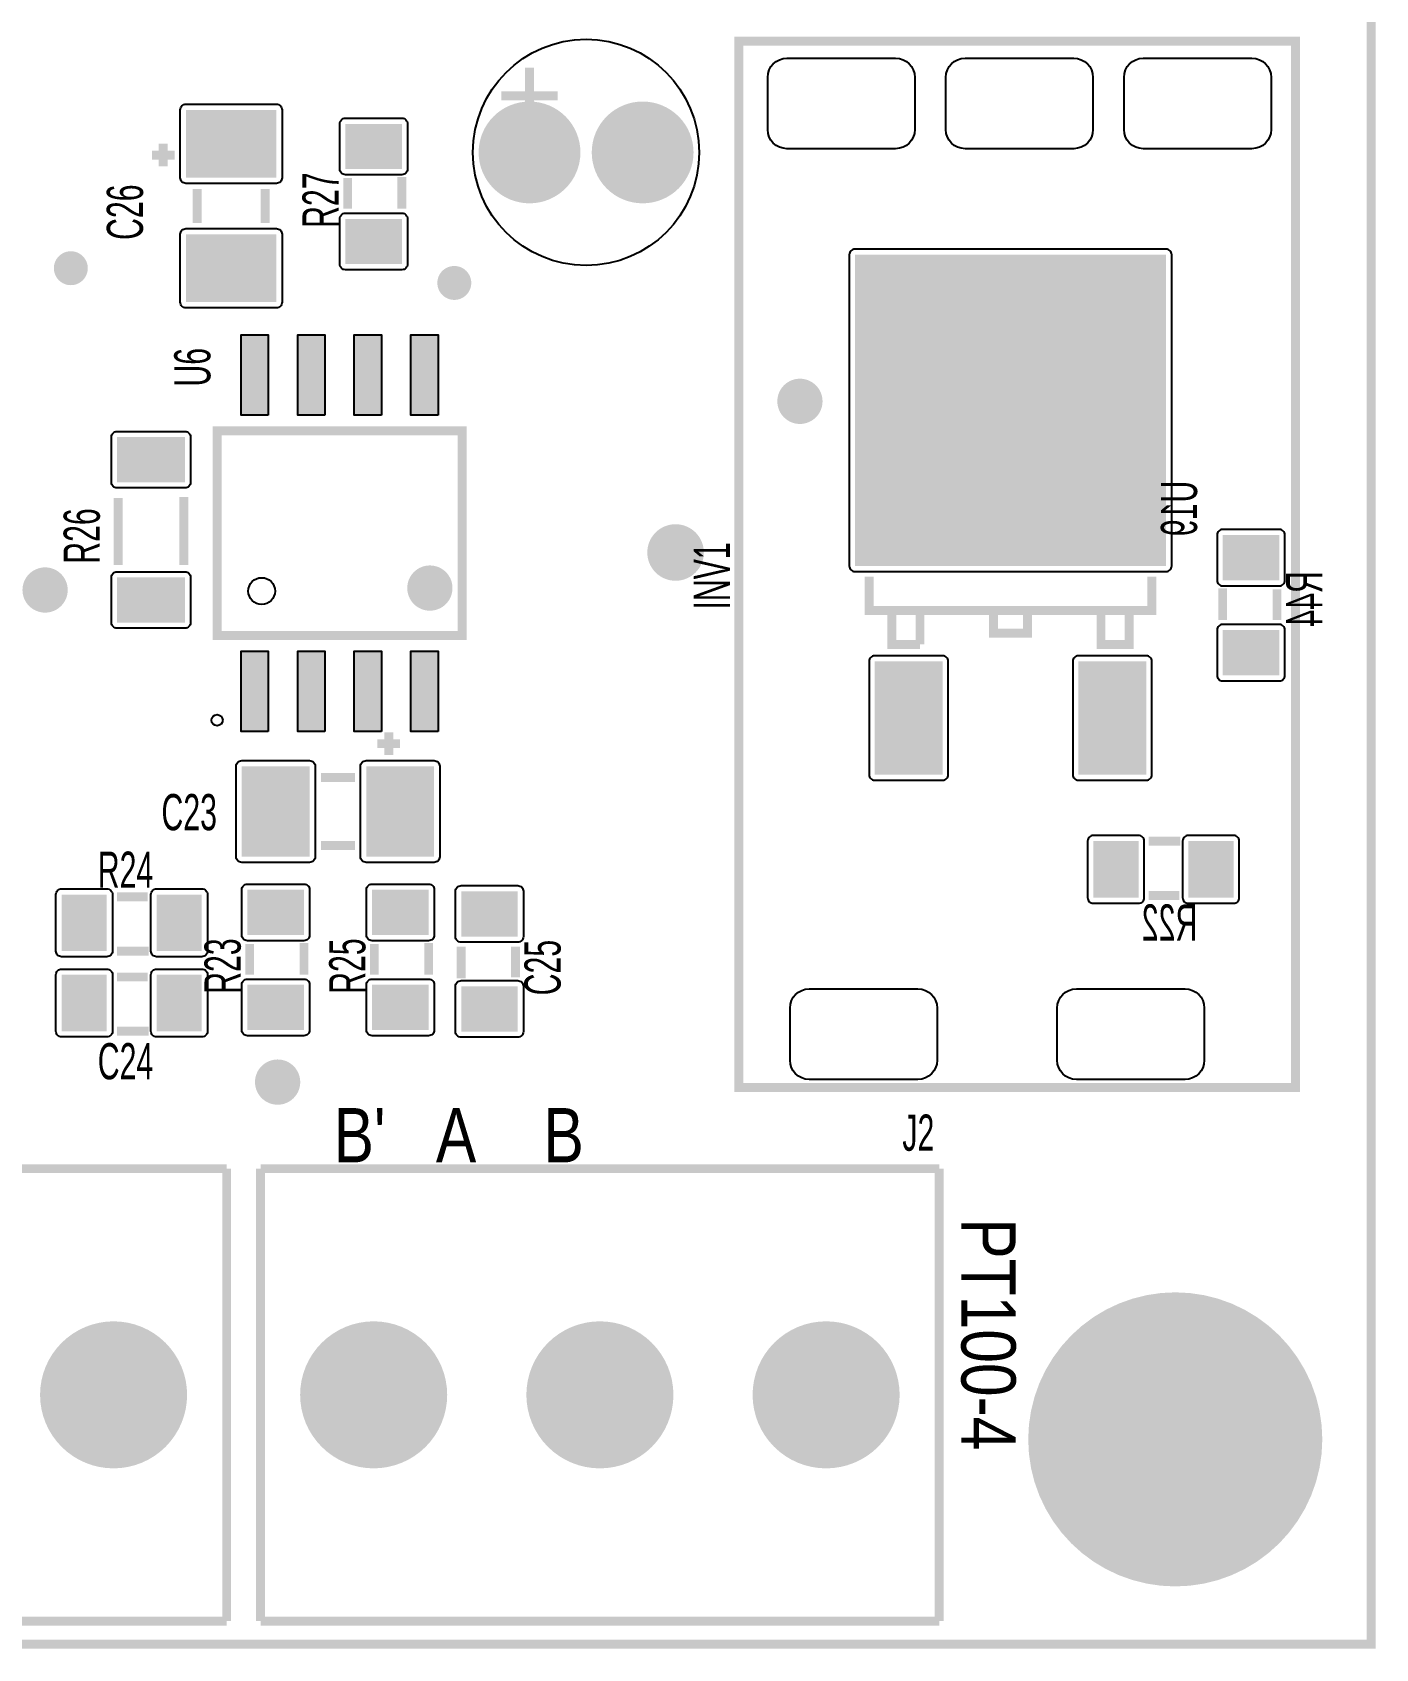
# Model space of a CAD drawing. Header units: inches. Extents: x -3.33 to 3.32, y -1.57 to 1.57.
# Drawn here: x 2.133 to 3.32, y -1.569 to -0.14 of the extents above; entities that cross this region are included whole.
import ezdxf

# ---------------------------------------------------------------- set-up
doc = ezdxf.new("R2010")
doc.units = ezdxf.units.IN
doc.layers.get('0').update_dxf_attribs({"linetype": 'CONTINUOUS'})

# ---------------------------------------------------------------- blocks, each defined once
blk = doc.blocks.new('RPAD')
blk.add_trace([(-0.5, -0.5), (-0.5, 0.5), (0.5, -0.5), (0.5, 0.5)])
blk = doc.blocks.new('EPAD')
at = {"const_width": 0.5}
blk.add_lwpolyline([(-0.25, 0, 1), (0.25, 0, 1)], format="xyb", close=True, dxfattribs=at)

msp = doc.modelspace()

# ---------------------------------------------------------------- linework, layer by layer
at = {"const_width": 0.007874}
for points in [[(-3.329429, -1.564587), (3.31624, -1.564587), (3.31624, 1.549587), (-3.329429, 1.549587), (-3.329429, -1.564587)], [(-3.329429, -1.564587), (3.31624, -1.564587), (3.31624, 1.549587), (-3.329429, 1.549587), (-3.329429, -1.564587)], [(-3.329429, -1.564587), (3.31624, -1.564587), (3.31624, 1.549587), (-3.329429, 1.549587), (-3.329429, -1.564587)], [(2.757185, -1.072461), (3.249311, -1.072461), (3.249311, -0.147264), (2.757185, -0.147264), (2.757185, -1.072461)], [(2.757185, -1.072461), (3.249311, -1.072461), (3.249311, -0.147264), (2.757185, -0.147264), (2.757185, -1.072461)], [(2.757185, -1.072461), (3.249311, -1.072461), (3.249311, -0.147264), (2.757185, -0.147264), (2.757185, -1.072461)], [(2.572146, -0.170689), (2.572146, -0.220689)], [(2.572146, -0.170689), (2.572146, -0.220689)], [(2.572146, -0.170689), (2.572146, -0.220689)], [(2.547146, -0.195689), (2.597146, -0.195689)], [(2.547146, -0.195689), (2.597146, -0.195689)], [(2.547146, -0.195689), (2.597146, -0.195689)], [(2.248366, -0.258051), (2.248366, -0.238051)], [(2.248366, -0.258051), (2.248366, -0.238051)], [(2.248366, -0.258051), (2.248366, -0.238051)], [(2.238366, -0.248051), (2.258366, -0.248051)], [(2.238366, -0.248051), (2.258366, -0.248051)], [(2.238366, -0.248051), (2.258366, -0.248051)], [(2.41135, -0.295429), (2.41135, -0.268429)], [(2.41135, -0.295429), (2.41135, -0.268429)], [(2.41135, -0.295429), (2.41135, -0.268429)], [(2.45935, -0.295429), (2.45935, -0.267429)], [(2.45935, -0.295429), (2.45935, -0.267429)], [(2.45935, -0.295429), (2.45935, -0.267429)], [(2.278366, -0.308051), (2.278366, -0.278051)], [(2.278366, -0.308051), (2.278366, -0.278051)], [(2.278366, -0.308051), (2.278366, -0.278051)], [(2.338366, -0.308051), (2.338366, -0.278051)], [(2.338366, -0.308051), (2.338366, -0.278051)], [(2.338366, -0.308051), (2.338366, -0.278051)], [(2.5125, -0.672854), (2.5125, -0.491752), (2.295965, -0.491752), (2.295965, -0.672854), (2.5125, -0.672854)], [(2.5125, -0.672854), (2.5125, -0.491752), (2.295965, -0.491752), (2.295965, -0.672854), (2.5125, -0.672854)], [(2.5125, -0.672854), (2.5125, -0.491752), (2.295965, -0.491752), (2.295965, -0.672854), (2.5125, -0.672854)], [(2.2085, -0.551343), (2.2085, -0.610343)], [(2.2085, -0.551343), (2.2085, -0.610343)], [(2.2085, -0.551343), (2.2085, -0.610343)], [(2.2665, -0.550343), (2.2665, -0.610343)], [(2.2665, -0.550343), (2.2665, -0.610343)], [(2.2665, -0.550343), (2.2665, -0.610343)], [(3.122343, -0.620689), (3.122343, -0.650689), (2.872343, -0.650689), (2.872343, -0.620689)], [(3.122343, -0.620689), (3.122343, -0.650689), (2.872343, -0.650689), (2.872343, -0.620689)], [(3.122343, -0.620689), (3.122343, -0.650689), (2.872343, -0.650689), (2.872343, -0.620689)], [(3.184941, -0.658957), (3.184941, -0.630957)], [(3.184941, -0.658957), (3.184941, -0.630957)], [(3.184941, -0.658957), (3.184941, -0.630957)], [(3.232941, -0.658957), (3.232941, -0.631957)], [(3.232941, -0.658957), (3.232941, -0.631957)], [(3.232941, -0.658957), (3.232941, -0.631957)], [(2.892343, -0.650689), (2.892343, -0.680689), (2.917343, -0.680689)], [(2.892343, -0.650689), (2.892343, -0.680689), (2.917343, -0.680689)], [(2.892343, -0.650689), (2.892343, -0.680689), (2.917343, -0.680689)], [(2.917343, -0.650689), (2.917343, -0.680689)], [(2.917343, -0.650689), (2.917343, -0.680689)], [(2.917343, -0.650689), (2.917343, -0.680689)], [(3.012343, -0.650689), (3.012343, -0.670689), (2.982343, -0.670689), (2.982343, -0.650689)], [(3.012343, -0.650689), (3.012343, -0.670689), (2.982343, -0.670689), (2.982343, -0.650689)], [(3.012343, -0.650689), (3.012343, -0.670689), (2.982343, -0.670689), (2.982343, -0.650689)], [(3.102343, -0.650689), (3.102343, -0.680689), (3.077343, -0.680689), (3.077343, -0.650689)], [(3.102343, -0.650689), (3.102343, -0.680689), (3.077343, -0.680689), (3.077343, -0.650689)], [(3.102343, -0.650689), (3.102343, -0.680689), (3.077343, -0.680689), (3.077343, -0.650689)], [(2.447736, -0.758366), (2.447736, -0.778366)], [(2.447736, -0.758366), (2.447736, -0.778366)], [(2.447736, -0.758366), (2.447736, -0.778366)], [(2.437736, -0.768366), (2.457736, -0.768366)], [(2.437736, -0.768366), (2.457736, -0.768366)], [(2.437736, -0.768366), (2.457736, -0.768366)], [(2.387736, -0.798366), (2.417736, -0.798366)], [(2.387736, -0.798366), (2.417736, -0.798366)], [(2.387736, -0.798366), (2.417736, -0.798366)], [(2.387736, -0.858366), (2.417736, -0.858366)], [(2.387736, -0.858366), (2.417736, -0.858366)], [(2.387736, -0.858366), (2.417736, -0.858366)], [(3.119508, -0.854547), (3.147508, -0.854547)], [(3.119508, -0.854547), (3.147508, -0.854547)], [(3.119508, -0.854547), (3.147508, -0.854547)], [(2.207445, -0.903791), (2.234445, -0.903791)], [(2.207445, -0.903791), (2.234445, -0.903791)], [(2.207445, -0.903791), (2.234445, -0.903791)], [(3.119508, -0.902547), (3.146508, -0.902547)], [(3.119508, -0.902547), (3.146508, -0.902547)], [(3.119508, -0.902547), (3.146508, -0.902547)], [(2.324736, -0.972594), (2.324736, -0.945594)], [(2.324736, -0.972594), (2.324736, -0.945594)], [(2.324736, -0.972594), (2.324736, -0.945594)], [(2.372736, -0.972594), (2.372736, -0.944594)], [(2.372736, -0.972594), (2.372736, -0.944594)], [(2.372736, -0.972594), (2.372736, -0.944594)], [(2.434972, -0.972594), (2.434972, -0.945594)], [(2.434972, -0.972594), (2.434972, -0.945594)], [(2.434972, -0.972594), (2.434972, -0.945594)], [(2.482972, -0.972594), (2.482972, -0.944594)], [(2.482972, -0.972594), (2.482972, -0.944594)], [(2.482972, -0.972594), (2.482972, -0.944594)], [(2.207445, -0.951791), (2.235445, -0.951791)], [(2.207445, -0.951791), (2.235445, -0.951791)], [(2.207445, -0.951791), (2.235445, -0.951791)], [(2.511713, -0.947917), (2.511713, -0.975917)], [(2.511713, -0.947917), (2.511713, -0.975917)], [(2.511713, -0.947917), (2.511713, -0.975917)], [(2.559713, -0.947917), (2.559713, -0.974917)], [(2.559713, -0.947917), (2.559713, -0.974917)], [(2.559713, -0.947917), (2.559713, -0.974917)], [(2.207445, -0.974657), (2.234445, -0.974657)], [(2.207445, -0.974657), (2.234445, -0.974657)], [(2.207445, -0.974657), (2.234445, -0.974657)], [(2.207445, -1.022657), (2.235445, -1.022657)], [(2.207445, -1.022657), (2.235445, -1.022657)], [(2.207445, -1.022657), (2.235445, -1.022657)], [(2.304429, -1.144114), (1.704429, -1.144114)], [(2.304429, -1.144114), (1.704429, -1.144114)], [(2.304429, -1.144114), (1.704429, -1.144114)], [(2.304429, -1.144114), (2.304429, -1.544114)], [(2.304429, -1.144114), (2.304429, -1.544114)], [(2.304429, -1.144114), (2.304429, -1.544114)], [(2.33435, -1.144114), (2.33435, -1.544114)], [(2.93435, -1.144114), (2.33435, -1.144114)], [(2.33435, -1.144114), (2.33435, -1.544114)], [(2.93435, -1.144114), (2.33435, -1.144114)], [(2.33435, -1.144114), (2.33435, -1.544114)], [(2.93435, -1.144114), (2.33435, -1.144114)], [(2.93435, -1.144114), (2.93435, -1.544114)], [(2.93435, -1.144114), (2.93435, -1.544114)], [(2.93435, -1.144114), (2.93435, -1.544114)], [(1.704429, -1.544114), (2.304429, -1.544114)], [(1.704429, -1.544114), (2.304429, -1.544114)], [(1.704429, -1.544114), (2.304429, -1.544114)], [(2.33435, -1.544114), (2.93435, -1.544114)], [(2.33435, -1.544114), (2.93435, -1.544114)], [(2.33435, -1.544114), (2.93435, -1.544114)]]:
    msp.add_lwpolyline(points, dxfattribs=at)
for points in [[(2.782736, -0.225382), (2.782736, -0.179382), (2.783074, -0.175906), (2.784048, -0.172692), (2.785594, -0.169801), (2.78765, -0.167296), (2.790155, -0.165239), (2.793046, -0.163693), (2.79626, -0.16272), (2.799736, -0.162382), (2.895736, -0.162382), (2.899212, -0.16272), (2.902426, -0.163693), (2.905317, -0.165239), (2.907822, -0.167296), (2.909879, -0.169801), (2.911425, -0.172692), (2.912398, -0.175906), (2.912736, -0.179382), (2.912736, -0.225382), (2.912398, -0.228858), (2.911425, -0.232072), (2.909879, -0.234963), (2.907822, -0.237468), (2.905317, -0.239524), (2.902426, -0.24107), (2.899212, -0.242044), (2.895736, -0.242382), (2.799736, -0.242382), (2.79626, -0.242044), (2.793046, -0.24107), (2.790155, -0.239524), (2.78765, -0.237468), (2.785594, -0.234963), (2.784048, -0.232072), (2.783074, -0.228858), (2.782736, -0.225382)], [(2.940217, -0.225382), (2.940217, -0.179382), (2.940555, -0.175906), (2.941528, -0.172692), (2.943074, -0.169801), (2.945131, -0.167296), (2.947635, -0.165239), (2.950526, -0.163693), (2.953741, -0.16272), (2.957217, -0.162382), (3.053217, -0.162382), (3.056693, -0.16272), (3.059907, -0.163693), (3.062798, -0.165239), (3.065302, -0.167296), (3.067359, -0.169801), (3.068905, -0.172692), (3.069878, -0.175906), (3.070217, -0.179382), (3.070217, -0.225382), (3.069878, -0.228858), (3.068905, -0.232072), (3.067359, -0.234963), (3.065302, -0.237468), (3.062798, -0.239524), (3.059907, -0.24107), (3.056693, -0.242044), (3.053217, -0.242382), (2.957217, -0.242382), (2.953741, -0.242044), (2.950526, -0.24107), (2.947635, -0.239524), (2.945131, -0.237468), (2.943074, -0.234963), (2.941528, -0.232072), (2.940555, -0.228858), (2.940217, -0.225382)], [(3.097697, -0.225382), (3.097697, -0.179382), (3.098035, -0.175906), (3.099008, -0.172692), (3.100554, -0.169801), (3.102611, -0.167296), (3.105116, -0.165239), (3.108007, -0.163693), (3.111221, -0.16272), (3.114697, -0.162382), (3.210697, -0.162382), (3.214173, -0.16272), (3.217387, -0.163693), (3.220278, -0.165239), (3.222783, -0.167296), (3.224839, -0.169801), (3.226385, -0.172692), (3.227359, -0.175906), (3.227697, -0.179382), (3.227697, -0.225382), (3.227359, -0.228858), (3.226385, -0.232072), (3.224839, -0.234963), (3.222783, -0.237468), (3.220278, -0.239524), (3.217387, -0.24107), (3.214173, -0.242044), (3.210697, -0.242382), (3.114697, -0.242382), (3.111221, -0.242044), (3.108007, -0.24107), (3.105116, -0.239524), (3.102611, -0.237468), (3.100554, -0.234963), (3.099008, -0.232072), (3.098035, -0.228858), (3.097697, -0.225382)], [(2.263366, -0.268051), (2.263366, -0.208051), (2.263466, -0.207029), (2.263752, -0.206083), (2.264207, -0.205233), (2.264811, -0.204496), (2.265548, -0.203892), (2.266398, -0.203437), (2.267344, -0.203151), (2.268366, -0.203051), (2.348366, -0.203051), (2.349389, -0.203151), (2.350334, -0.203437), (2.351184, -0.203892), (2.351921, -0.204496), (2.352526, -0.205233), (2.35298, -0.206083), (2.353267, -0.207029), (2.353366, -0.208051), (2.353366, -0.268051), (2.353267, -0.269074), (2.35298, -0.270019), (2.352526, -0.270869), (2.351921, -0.271606), (2.351184, -0.272211), (2.350334, -0.272665), (2.349389, -0.272952), (2.348366, -0.273051), (2.268366, -0.273051), (2.267344, -0.272952), (2.266398, -0.272665), (2.265548, -0.272211), (2.264811, -0.271606), (2.264207, -0.270869), (2.263752, -0.270019), (2.263466, -0.269074), (2.263366, -0.268051)], [(2.40435, -0.260429), (2.40435, -0.220429), (2.40445, -0.219407), (2.404736, -0.218461), (2.405191, -0.217611), (2.405796, -0.216874), (2.406533, -0.21627), (2.407383, -0.215815), (2.408328, -0.215529), (2.40935, -0.215429), (2.45935, -0.215429), (2.460373, -0.215529), (2.461318, -0.215815), (2.462168, -0.21627), (2.462905, -0.216874), (2.46351, -0.217611), (2.463965, -0.218461), (2.464251, -0.219407), (2.46435, -0.220429), (2.46435, -0.260429), (2.464251, -0.261452), (2.463965, -0.262397), (2.46351, -0.263247), (2.462905, -0.263984), (2.462168, -0.264589), (2.461318, -0.265043), (2.460373, -0.26533), (2.45935, -0.265429), (2.40935, -0.265429), (2.408328, -0.26533), (2.407383, -0.265043), (2.406533, -0.264589), (2.405796, -0.263984), (2.405191, -0.263247), (2.404736, -0.262397), (2.40445, -0.261452), (2.40435, -0.260429)], [(2.40435, -0.344429), (2.40435, -0.304429), (2.40445, -0.303407), (2.404736, -0.302461), (2.405191, -0.301611), (2.405796, -0.300874), (2.406533, -0.30027), (2.407383, -0.299815), (2.408328, -0.299529), (2.40935, -0.299429), (2.45935, -0.299429), (2.460373, -0.299529), (2.461318, -0.299815), (2.462168, -0.30027), (2.462905, -0.300874), (2.46351, -0.301611), (2.463965, -0.302461), (2.464251, -0.303407), (2.46435, -0.304429), (2.46435, -0.344429), (2.464251, -0.345452), (2.463965, -0.346397), (2.46351, -0.347247), (2.462905, -0.347984), (2.462168, -0.348589), (2.461318, -0.349043), (2.460373, -0.34933), (2.45935, -0.349429), (2.40935, -0.349429), (2.408328, -0.34933), (2.407383, -0.349043), (2.406533, -0.348589), (2.405796, -0.347984), (2.405191, -0.347247), (2.404736, -0.346397), (2.40445, -0.345452), (2.40435, -0.344429)], [(2.263366, -0.378051), (2.263366, -0.318051), (2.263466, -0.317029), (2.263752, -0.316083), (2.264207, -0.315233), (2.264811, -0.314496), (2.265548, -0.313892), (2.266398, -0.313437), (2.267344, -0.313151), (2.268366, -0.313051), (2.348366, -0.313051), (2.349389, -0.313151), (2.350334, -0.313437), (2.351184, -0.313892), (2.351921, -0.314496), (2.352526, -0.315233), (2.35298, -0.316083), (2.353267, -0.317029), (2.353366, -0.318051), (2.353366, -0.378051), (2.353267, -0.379074), (2.35298, -0.380019), (2.352526, -0.380869), (2.351921, -0.381606), (2.351184, -0.382211), (2.350334, -0.382665), (2.349389, -0.382952), (2.348366, -0.383051), (2.268366, -0.383051), (2.267344, -0.382952), (2.266398, -0.382665), (2.265548, -0.382211), (2.264811, -0.381606), (2.264207, -0.380869), (2.263752, -0.380019), (2.263466, -0.379074), (2.263366, -0.378051)], [(3.134843, -0.331189), (2.859843, -0.331189), (2.85882, -0.331289), (2.857875, -0.331575), (2.857024, -0.33203), (2.856288, -0.332634), (2.855683, -0.333371), (2.855228, -0.334221), (2.854942, -0.335167), (2.854843, -0.336189), (2.854843, -0.611189), (2.854942, -0.612211), (2.855228, -0.613157), (2.855683, -0.614007), (2.856288, -0.614744), (2.857024, -0.615348), (2.857875, -0.615803), (2.85882, -0.616089), (2.859843, -0.616189), (3.134843, -0.616189), (3.135865, -0.616089), (3.13681, -0.615803), (3.137661, -0.615348), (3.138397, -0.614744), (3.139002, -0.614007), (3.139457, -0.613157), (3.139743, -0.612211), (3.139843, -0.611189), (3.139843, -0.336189), (3.139743, -0.335167), (3.139457, -0.334221), (3.139002, -0.333371), (3.138397, -0.332634), (3.137661, -0.33203), (3.13681, -0.331575), (3.135865, -0.331289), (3.134843, -0.331189)], [(2.341232, -0.478039), (2.317232, -0.478039), (2.317232, -0.407039), (2.341232, -0.407039), (2.341232, -0.478039)], [(2.391232, -0.478039), (2.367232, -0.478039), (2.367232, -0.407039), (2.391232, -0.407039), (2.391232, -0.478039)], [(2.441232, -0.478039), (2.417232, -0.478039), (2.417232, -0.407039), (2.441232, -0.407039), (2.441232, -0.478039)], [(2.491232, -0.478039), (2.467232, -0.478039), (2.467232, -0.407039), (2.491232, -0.407039), (2.491232, -0.478039)], [(2.2725, -0.497343), (2.2725, -0.537343), (2.2724, -0.538365), (2.272114, -0.53931), (2.271659, -0.540161), (2.271055, -0.540897), (2.270318, -0.541502), (2.269468, -0.541957), (2.268522, -0.542243), (2.2675, -0.542343), (2.2075, -0.542343), (2.206478, -0.542243), (2.205532, -0.541957), (2.204682, -0.541502), (2.203945, -0.540897), (2.203341, -0.540161), (2.202886, -0.53931), (2.2026, -0.538365), (2.2025, -0.537343), (2.2025, -0.497343), (2.2026, -0.49632), (2.202886, -0.495375), (2.203341, -0.494524), (2.203945, -0.493788), (2.204682, -0.493183), (2.205532, -0.492728), (2.206478, -0.492442), (2.2075, -0.492343), (2.2675, -0.492343), (2.268522, -0.492442), (2.269468, -0.492728), (2.270318, -0.493183), (2.271055, -0.493788), (2.271659, -0.494524), (2.272114, -0.495375), (2.2724, -0.49632), (2.2725, -0.497343)], [(3.239941, -0.623957), (3.239941, -0.583957), (3.239841, -0.582934), (3.239555, -0.581989), (3.2391, -0.581139), (3.238496, -0.580402), (3.237759, -0.579797), (3.236909, -0.579343), (3.235963, -0.579056), (3.234941, -0.578957), (3.184941, -0.578957), (3.183919, -0.579056), (3.182973, -0.579343), (3.182123, -0.579797), (3.181386, -0.580402), (3.180781, -0.581139), (3.180327, -0.581989), (3.180041, -0.582934), (3.179941, -0.583957), (3.179941, -0.623957), (3.180041, -0.624979), (3.180327, -0.625924), (3.180781, -0.626775), (3.181386, -0.627511), (3.182123, -0.628116), (3.182973, -0.628571), (3.183919, -0.628857), (3.184941, -0.628957), (3.234941, -0.628957), (3.235963, -0.628857), (3.236909, -0.628571), (3.237759, -0.628116), (3.238496, -0.627511), (3.2391, -0.626775), (3.239555, -0.625924), (3.239841, -0.624979), (3.239941, -0.623957)], [(2.2725, -0.621343), (2.2725, -0.661343), (2.2724, -0.662365), (2.272114, -0.66331), (2.271659, -0.664161), (2.271055, -0.664897), (2.270318, -0.665502), (2.269468, -0.665957), (2.268522, -0.666243), (2.2675, -0.666343), (2.2075, -0.666343), (2.206478, -0.666243), (2.205532, -0.665957), (2.204682, -0.665502), (2.203945, -0.664897), (2.203341, -0.664161), (2.202886, -0.66331), (2.2026, -0.662365), (2.2025, -0.661343), (2.2025, -0.621343), (2.2026, -0.62032), (2.202886, -0.619375), (2.203341, -0.618524), (2.203945, -0.617788), (2.204682, -0.617183), (2.205532, -0.616728), (2.206478, -0.616442), (2.2075, -0.616343), (2.2675, -0.616343), (2.268522, -0.616442), (2.269468, -0.616728), (2.270318, -0.617183), (2.271055, -0.617788), (2.271659, -0.618524), (2.272114, -0.619375), (2.2724, -0.62032), (2.2725, -0.621343)], [(3.239941, -0.707957), (3.239941, -0.667957), (3.239841, -0.666934), (3.239555, -0.665989), (3.2391, -0.665139), (3.238496, -0.664402), (3.237759, -0.663797), (3.236909, -0.663343), (3.235963, -0.663056), (3.234941, -0.662957), (3.184941, -0.662957), (3.183919, -0.663056), (3.182973, -0.663343), (3.182123, -0.663797), (3.181386, -0.664402), (3.180781, -0.665139), (3.180327, -0.665989), (3.180041, -0.666934), (3.179941, -0.667957), (3.179941, -0.707957), (3.180041, -0.708979), (3.180327, -0.709924), (3.180781, -0.710775), (3.181386, -0.711511), (3.182123, -0.712116), (3.182973, -0.712571), (3.183919, -0.712857), (3.184941, -0.712957), (3.234941, -0.712957), (3.235963, -0.712857), (3.236909, -0.712571), (3.237759, -0.712116), (3.238496, -0.711511), (3.2391, -0.710775), (3.239555, -0.709924), (3.239841, -0.708979), (3.239941, -0.707957)], [(2.341232, -0.757567), (2.317232, -0.757567), (2.317232, -0.686567), (2.341232, -0.686567), (2.341232, -0.757567)], [(2.391232, -0.757567), (2.367232, -0.757567), (2.367232, -0.686567), (2.391232, -0.686567), (2.391232, -0.757567)], [(2.441232, -0.757567), (2.417232, -0.757567), (2.417232, -0.686567), (2.441232, -0.686567), (2.441232, -0.757567)], [(2.491232, -0.757567), (2.467232, -0.757567), (2.467232, -0.686567), (2.491232, -0.686567), (2.491232, -0.757567)], [(2.937343, -0.690689), (2.877343, -0.690689), (2.87632, -0.690789), (2.875375, -0.691075), (2.874524, -0.69153), (2.873788, -0.692134), (2.873183, -0.692871), (2.872728, -0.693721), (2.872442, -0.694667), (2.872343, -0.695689), (2.872343, -0.795689), (2.872442, -0.796711), (2.872728, -0.797657), (2.873183, -0.798507), (2.873788, -0.799244), (2.874524, -0.799848), (2.875375, -0.800303), (2.87632, -0.800589), (2.877343, -0.800689), (2.937343, -0.800689), (2.938365, -0.800589), (2.93931, -0.800303), (2.940161, -0.799848), (2.940897, -0.799244), (2.941502, -0.798507), (2.941957, -0.797657), (2.942243, -0.796711), (2.942343, -0.795689), (2.942343, -0.695689), (2.942243, -0.694667), (2.941957, -0.693721), (2.941502, -0.692871), (2.940897, -0.692134), (2.940161, -0.69153), (2.93931, -0.691075), (2.938365, -0.690789), (2.937343, -0.690689)], [(3.117343, -0.690689), (3.057343, -0.690689), (3.05632, -0.690789), (3.055375, -0.691075), (3.054524, -0.69153), (3.053788, -0.692134), (3.053183, -0.692871), (3.052728, -0.693721), (3.052442, -0.694667), (3.052343, -0.695689), (3.052343, -0.795689), (3.052442, -0.796711), (3.052728, -0.797657), (3.053183, -0.798507), (3.053788, -0.799244), (3.054524, -0.799848), (3.055375, -0.800303), (3.05632, -0.800589), (3.057343, -0.800689), (3.117343, -0.800689), (3.118365, -0.800589), (3.11931, -0.800303), (3.120161, -0.799848), (3.120897, -0.799244), (3.121502, -0.798507), (3.121957, -0.797657), (3.122243, -0.796711), (3.122343, -0.795689), (3.122343, -0.695689), (3.122243, -0.694667), (3.121957, -0.693721), (3.121502, -0.692871), (3.120897, -0.692134), (3.120161, -0.69153), (3.11931, -0.691075), (3.118365, -0.690789), (3.117343, -0.690689)], [(2.317736, -0.783366), (2.377736, -0.783366), (2.378759, -0.783466), (2.379704, -0.783752), (2.380554, -0.784207), (2.381291, -0.784811), (2.381896, -0.785548), (2.38235, -0.786398), (2.382637, -0.787344), (2.382736, -0.788366), (2.382736, -0.868366), (2.382637, -0.869389), (2.38235, -0.870334), (2.381896, -0.871184), (2.381291, -0.871921), (2.380554, -0.872526), (2.379704, -0.87298), (2.378759, -0.873267), (2.377736, -0.873366), (2.317736, -0.873366), (2.316714, -0.873267), (2.315769, -0.87298), (2.314918, -0.872526), (2.314181, -0.871921), (2.313577, -0.871184), (2.313122, -0.870334), (2.312836, -0.869389), (2.312736, -0.868366), (2.312736, -0.788366), (2.312836, -0.787344), (2.313122, -0.786398), (2.313577, -0.785548), (2.314181, -0.784811), (2.314918, -0.784207), (2.315769, -0.783752), (2.316714, -0.783466), (2.317736, -0.783366)], [(2.427736, -0.783366), (2.487736, -0.783366), (2.488759, -0.783466), (2.489704, -0.783752), (2.490554, -0.784207), (2.491291, -0.784811), (2.491896, -0.785548), (2.49235, -0.786398), (2.492637, -0.787344), (2.492736, -0.788366), (2.492736, -0.868366), (2.492637, -0.869389), (2.49235, -0.870334), (2.491896, -0.871184), (2.491291, -0.871921), (2.490554, -0.872526), (2.489704, -0.87298), (2.488759, -0.873267), (2.487736, -0.873366), (2.427736, -0.873366), (2.426714, -0.873267), (2.425769, -0.87298), (2.424918, -0.872526), (2.424181, -0.871921), (2.423577, -0.871184), (2.423122, -0.870334), (2.422836, -0.869389), (2.422736, -0.868366), (2.422736, -0.788366), (2.422836, -0.787344), (2.423122, -0.786398), (2.423577, -0.785548), (2.424181, -0.784811), (2.424918, -0.784207), (2.425769, -0.783752), (2.426714, -0.783466), (2.427736, -0.783366)], [(3.070508, -0.909547), (3.110508, -0.909547), (3.11153, -0.909448), (3.112476, -0.909161), (3.113326, -0.908707), (3.114063, -0.908102), (3.114667, -0.907365), (3.115122, -0.906515), (3.115408, -0.90557), (3.115508, -0.904547), (3.115508, -0.854547), (3.115408, -0.853525), (3.115122, -0.85258), (3.114667, -0.85173), (3.114063, -0.850993), (3.113326, -0.850388), (3.112476, -0.849933), (3.11153, -0.849647), (3.110508, -0.849547), (3.070508, -0.849547), (3.069485, -0.849647), (3.06854, -0.849933), (3.06769, -0.850388), (3.066953, -0.850993), (3.066348, -0.85173), (3.065894, -0.85258), (3.065607, -0.853525), (3.065508, -0.854547), (3.065508, -0.904547), (3.065607, -0.90557), (3.065894, -0.906515), (3.066348, -0.907365), (3.066953, -0.908102), (3.06769, -0.908707), (3.06854, -0.909161), (3.069485, -0.909448), (3.070508, -0.909547)], [(3.154508, -0.909547), (3.194508, -0.909547), (3.19553, -0.909448), (3.196476, -0.909161), (3.197326, -0.908707), (3.198063, -0.908102), (3.198667, -0.907365), (3.199122, -0.906515), (3.199408, -0.90557), (3.199508, -0.904547), (3.199508, -0.854547), (3.199408, -0.853525), (3.199122, -0.85258), (3.198667, -0.85173), (3.198063, -0.850993), (3.197326, -0.850388), (3.196476, -0.849933), (3.19553, -0.849647), (3.194508, -0.849547), (3.154508, -0.849547), (3.153485, -0.849647), (3.15254, -0.849933), (3.15169, -0.850388), (3.150953, -0.850993), (3.150348, -0.85173), (3.149894, -0.85258), (3.149607, -0.853525), (3.149508, -0.854547), (3.149508, -0.904547), (3.149607, -0.90557), (3.149894, -0.906515), (3.150348, -0.907365), (3.150953, -0.908102), (3.15169, -0.908707), (3.15254, -0.909161), (3.153485, -0.909448), (3.154508, -0.909547)], [(2.158445, -0.896791), (2.198445, -0.896791), (2.199467, -0.896891), (2.200413, -0.897177), (2.201263, -0.897632), (2.202, -0.898237), (2.202604, -0.898974), (2.203059, -0.899824), (2.203345, -0.900769), (2.203445, -0.901791), (2.203445, -0.951791), (2.203345, -0.952814), (2.203059, -0.953759), (2.202604, -0.954609), (2.202, -0.955346), (2.201263, -0.955951), (2.200413, -0.956406), (2.199467, -0.956692), (2.198445, -0.956791), (2.158445, -0.956791), (2.157422, -0.956692), (2.156477, -0.956406), (2.155627, -0.955951), (2.15489, -0.955346), (2.154285, -0.954609), (2.153831, -0.953759), (2.153544, -0.952814), (2.153445, -0.951791), (2.153445, -0.901791), (2.153544, -0.900769), (2.153831, -0.899824), (2.154285, -0.898974), (2.15489, -0.898237), (2.155627, -0.897632), (2.156477, -0.897177), (2.157422, -0.896891), (2.158445, -0.896791)], [(2.242445, -0.896791), (2.282445, -0.896791), (2.283467, -0.896891), (2.284413, -0.897177), (2.285263, -0.897632), (2.286, -0.898237), (2.286604, -0.898974), (2.287059, -0.899824), (2.287345, -0.900769), (2.287445, -0.901791), (2.287445, -0.951791), (2.287345, -0.952814), (2.287059, -0.953759), (2.286604, -0.954609), (2.286, -0.955346), (2.285263, -0.955951), (2.284413, -0.956406), (2.283467, -0.956692), (2.282445, -0.956791), (2.242445, -0.956791), (2.241422, -0.956692), (2.240477, -0.956406), (2.239627, -0.955951), (2.23889, -0.955346), (2.238285, -0.954609), (2.237831, -0.953759), (2.237544, -0.952814), (2.237445, -0.951791), (2.237445, -0.901791), (2.237544, -0.900769), (2.237831, -0.899824), (2.238285, -0.898974), (2.23889, -0.898237), (2.239627, -0.897632), (2.240477, -0.897177), (2.241422, -0.896891), (2.242445, -0.896791)], [(2.317736, -0.937594), (2.317736, -0.897594), (2.317836, -0.896572), (2.318122, -0.895627), (2.318577, -0.894776), (2.319181, -0.89404), (2.319919, -0.893435), (2.320769, -0.89298), (2.321714, -0.892694), (2.322736, -0.892594), (2.372736, -0.892594), (2.373759, -0.892694), (2.374704, -0.89298), (2.375554, -0.893435), (2.376291, -0.89404), (2.376896, -0.894776), (2.37735, -0.895627), (2.377637, -0.896572), (2.377736, -0.897594), (2.377736, -0.937594), (2.377637, -0.938617), (2.37735, -0.939562), (2.376896, -0.940413), (2.376291, -0.941149), (2.375554, -0.941754), (2.374704, -0.942209), (2.373759, -0.942495), (2.372736, -0.942594), (2.322736, -0.942594), (2.321714, -0.942495), (2.320769, -0.942209), (2.319919, -0.941754), (2.319181, -0.941149), (2.318577, -0.940413), (2.318122, -0.939562), (2.317836, -0.938617), (2.317736, -0.937594)], [(2.427972, -0.937594), (2.427972, -0.897594), (2.428072, -0.896572), (2.428358, -0.895627), (2.428813, -0.894776), (2.429418, -0.89404), (2.430155, -0.893435), (2.431005, -0.89298), (2.43195, -0.892694), (2.432972, -0.892594), (2.482972, -0.892594), (2.483995, -0.892694), (2.48494, -0.89298), (2.48579, -0.893435), (2.486527, -0.89404), (2.487132, -0.894776), (2.487587, -0.895627), (2.487873, -0.896572), (2.487972, -0.897594), (2.487972, -0.937594), (2.487873, -0.938617), (2.487587, -0.939562), (2.487132, -0.940413), (2.486527, -0.941149), (2.48579, -0.941754), (2.48494, -0.942209), (2.483995, -0.942495), (2.482972, -0.942594), (2.432972, -0.942594), (2.43195, -0.942495), (2.431005, -0.942209), (2.430155, -0.941754), (2.429418, -0.941149), (2.428813, -0.940413), (2.428358, -0.939562), (2.428072, -0.938617), (2.427972, -0.937594)], [(2.566713, -0.898917), (2.566713, -0.938917), (2.566613, -0.93994), (2.566327, -0.940885), (2.565872, -0.941735), (2.565267, -0.942472), (2.56453, -0.943077), (2.56368, -0.943531), (2.562735, -0.943818), (2.561713, -0.943917), (2.511713, -0.943917), (2.51069, -0.943818), (2.509745, -0.943531), (2.508895, -0.943077), (2.508158, -0.942472), (2.507553, -0.941735), (2.507098, -0.940885), (2.506812, -0.93994), (2.506713, -0.938917), (2.506713, -0.898917), (2.506812, -0.897895), (2.507098, -0.89695), (2.507553, -0.896099), (2.508158, -0.895363), (2.508895, -0.894758), (2.509745, -0.894303), (2.51069, -0.894017), (2.511713, -0.893917), (2.561713, -0.893917), (2.562735, -0.894017), (2.56368, -0.894303), (2.56453, -0.894758), (2.565267, -0.895363), (2.565872, -0.896099), (2.566327, -0.89695), (2.566613, -0.897895), (2.566713, -0.898917)], [(2.158445, -0.967657), (2.198445, -0.967657), (2.199467, -0.967757), (2.200413, -0.968043), (2.201263, -0.968498), (2.202, -0.969103), (2.202604, -0.96984), (2.203059, -0.97069), (2.203345, -0.971635), (2.203445, -0.972657), (2.203445, -1.022657), (2.203345, -1.02368), (2.203059, -1.024625), (2.202604, -1.025475), (2.202, -1.026212), (2.201263, -1.026817), (2.200413, -1.027272), (2.199467, -1.027558), (2.198445, -1.027657), (2.158445, -1.027657), (2.157422, -1.027558), (2.156477, -1.027272), (2.155627, -1.026817), (2.15489, -1.026212), (2.154285, -1.025475), (2.153831, -1.024625), (2.153544, -1.02368), (2.153445, -1.022657), (2.153445, -0.972657), (2.153544, -0.971635), (2.153831, -0.97069), (2.154285, -0.96984), (2.15489, -0.969103), (2.155627, -0.968498), (2.156477, -0.968043), (2.157422, -0.967757), (2.158445, -0.967657)], [(2.242445, -0.967657), (2.282445, -0.967657), (2.283467, -0.967757), (2.284413, -0.968043), (2.285263, -0.968498), (2.286, -0.969103), (2.286604, -0.96984), (2.287059, -0.97069), (2.287345, -0.971635), (2.287445, -0.972657), (2.287445, -1.022657), (2.287345, -1.02368), (2.287059, -1.024625), (2.286604, -1.025475), (2.286, -1.026212), (2.285263, -1.026817), (2.284413, -1.027272), (2.283467, -1.027558), (2.282445, -1.027657), (2.242445, -1.027657), (2.241422, -1.027558), (2.240477, -1.027272), (2.239627, -1.026817), (2.23889, -1.026212), (2.238285, -1.025475), (2.237831, -1.024625), (2.237544, -1.02368), (2.237445, -1.022657), (2.237445, -0.972657), (2.237544, -0.971635), (2.237831, -0.97069), (2.238285, -0.96984), (2.23889, -0.969103), (2.239627, -0.968498), (2.240477, -0.968043), (2.241422, -0.967757), (2.242445, -0.967657)], [(2.317736, -1.021594), (2.317736, -0.981594), (2.317836, -0.980572), (2.318122, -0.979627), (2.318577, -0.978776), (2.319181, -0.97804), (2.319919, -0.977435), (2.320769, -0.97698), (2.321714, -0.976694), (2.322736, -0.976594), (2.372736, -0.976594), (2.373759, -0.976694), (2.374704, -0.97698), (2.375554, -0.977435), (2.376291, -0.97804), (2.376896, -0.978776), (2.37735, -0.979627), (2.377637, -0.980572), (2.377736, -0.981594), (2.377736, -1.021594), (2.377637, -1.022617), (2.37735, -1.023562), (2.376896, -1.024413), (2.376291, -1.025149), (2.375554, -1.025754), (2.374704, -1.026209), (2.373759, -1.026495), (2.372736, -1.026594), (2.322736, -1.026594), (2.321714, -1.026495), (2.320769, -1.026209), (2.319919, -1.025754), (2.319181, -1.025149), (2.318577, -1.024413), (2.318122, -1.023562), (2.317836, -1.022617), (2.317736, -1.021594)], [(2.427972, -1.021594), (2.427972, -0.981594), (2.428072, -0.980572), (2.428358, -0.979627), (2.428813, -0.978776), (2.429418, -0.97804), (2.430155, -0.977435), (2.431005, -0.97698), (2.43195, -0.976694), (2.432972, -0.976594), (2.482972, -0.976594), (2.483995, -0.976694), (2.48494, -0.97698), (2.48579, -0.977435), (2.486527, -0.97804), (2.487132, -0.978776), (2.487587, -0.979627), (2.487873, -0.980572), (2.487972, -0.981594), (2.487972, -1.021594), (2.487873, -1.022617), (2.487587, -1.023562), (2.487132, -1.024413), (2.486527, -1.025149), (2.48579, -1.025754), (2.48494, -1.026209), (2.483995, -1.026495), (2.482972, -1.026594), (2.432972, -1.026594), (2.43195, -1.026495), (2.431005, -1.026209), (2.430155, -1.025754), (2.429418, -1.025149), (2.428813, -1.024413), (2.428358, -1.023562), (2.428072, -1.022617), (2.427972, -1.021594)], [(2.566713, -0.982917), (2.566713, -1.022917), (2.566613, -1.02394), (2.566327, -1.024885), (2.565872, -1.025735), (2.565267, -1.026472), (2.56453, -1.027077), (2.56368, -1.027531), (2.562735, -1.027818), (2.561713, -1.027917), (2.511713, -1.027917), (2.51069, -1.027818), (2.509745, -1.027531), (2.508895, -1.027077), (2.508158, -1.026472), (2.507553, -1.025735), (2.507098, -1.024885), (2.506812, -1.02394), (2.506713, -1.022917), (2.506713, -0.982917), (2.506812, -0.981895), (2.507098, -0.98095), (2.507553, -0.980099), (2.508158, -0.979363), (2.508895, -0.978758), (2.509745, -0.978303), (2.51069, -0.978017), (2.511713, -0.977917), (2.561713, -0.977917), (2.562735, -0.978017), (2.56368, -0.978303), (2.56453, -0.978758), (2.565267, -0.979363), (2.565872, -0.980099), (2.566327, -0.98095), (2.566613, -0.981895), (2.566713, -0.982917)], [(2.802421, -1.048217), (2.802421, -1.002217), (2.802759, -0.998741), (2.803733, -0.995526), (2.805279, -0.992635), (2.807335, -0.990131), (2.80984, -0.988074), (2.812731, -0.986528), (2.815945, -0.985555), (2.819421, -0.985217), (2.915421, -0.985217), (2.918897, -0.985555), (2.922111, -0.986528), (2.925002, -0.988074), (2.927507, -0.990131), (2.929564, -0.992635), (2.93111, -0.995526), (2.932083, -0.998741), (2.932421, -1.002217), (2.932421, -1.048217), (2.932083, -1.051693), (2.93111, -1.054907), (2.929564, -1.057798), (2.927507, -1.060302), (2.925002, -1.062359), (2.922111, -1.063905), (2.918897, -1.064878), (2.915421, -1.065217), (2.819421, -1.065217), (2.815945, -1.064878), (2.812731, -1.063905), (2.80984, -1.062359), (2.807335, -1.060302), (2.805279, -1.057798), (2.803733, -1.054907), (2.802759, -1.051693), (2.802421, -1.048217)], [(3.038642, -1.048217), (3.038642, -1.002217), (3.03898, -0.998741), (3.039953, -0.995526), (3.041499, -0.992635), (3.043556, -0.990131), (3.046061, -0.988074), (3.048952, -0.986528), (3.052166, -0.985555), (3.055642, -0.985217), (3.151642, -0.985217), (3.155118, -0.985555), (3.158332, -0.986528), (3.161223, -0.988074), (3.163728, -0.990131), (3.165784, -0.992635), (3.16733, -0.995526), (3.168304, -0.998741), (3.168642, -1.002217), (3.168642, -1.048217), (3.168304, -1.051693), (3.16733, -1.054907), (3.165784, -1.057798), (3.163728, -1.060302), (3.161223, -1.062359), (3.158332, -1.063905), (3.155118, -1.064878), (3.151642, -1.065217), (3.055642, -1.065217), (3.052166, -1.064878), (3.048952, -1.063905), (3.046061, -1.062359), (3.043556, -1.060302), (3.041499, -1.057798), (3.039953, -1.054907), (3.03898, -1.051693), (3.038642, -1.048217)]]:
    msp.add_lwpolyline(points, close=True)
for centre, radius in [((2.622146, -0.245689), 0.1), ((2.622146, -0.245689), 0.1), ((2.622146, -0.245689), 0.1), ((2.335335, -0.633484), 0.011811), ((2.335335, -0.633484), 0.011811), ((2.335335, -0.633484), 0.011811), ((2.295965, -0.747657), 0.004921), ((2.295965, -0.747657), 0.004921), ((2.295965, -0.747657), 0.004921)]:
    msp.add_circle(centre, radius)

# ---------------------------------------------------------------- block references
for p, xscale, yscale, rotation in [((2.308366, -0.238051), 0.06, 0.08, 90), ((2.43435, -0.240429), 0.04, 0.05, 90), ((2.43435, -0.324429), 0.04, 0.05, 90), ((2.308366, -0.348051), 0.06, 0.08, 90), ((2.329232, -0.442539), 0.024, 0.071, 180), ((2.379232, -0.442539), 0.024, 0.071, 180), ((2.429232, -0.442539), 0.024, 0.071, 180), ((2.479232, -0.442539), 0.024, 0.071, 180), ((2.2375, -0.517343), 0.04, 0.06, -90), ((3.209941, -0.603957), 0.04, 0.05, 270), ((2.2375, -0.641343), 0.04, 0.06, -90), ((3.209941, -0.687957), 0.04, 0.05, 270), ((2.329232, -0.722067), 0.024, 0.071, 180), ((2.379232, -0.722067), 0.024, 0.071, 180), ((2.429232, -0.722067), 0.024, 0.071, 180), ((2.479232, -0.722067), 0.024, 0.071, 180), ((3.090508, -0.879547), 0.04, 0.05, 180), ((3.174508, -0.879547), 0.04, 0.05, 180), ((2.347736, -0.917594), 0.04, 0.05, 90), ((2.457973, -0.917594), 0.04, 0.05, 90), ((2.536713, -0.918917), 0.04, 0.05, -90), ((2.347736, -1.001595), 0.04, 0.05, 90), ((2.457973, -1.001595), 0.04, 0.05, 90), ((2.536713, -1.002917), 0.04, 0.05, -90)]:
    msp.add_blockref('RPAD', p, dxfattribs=dict(xscale=xscale, yscale=yscale, rotation=rotation))
for name, p, xscale, yscale in [('EPAD', (2.572146, -0.245689), 0.09, 0.09), ('EPAD', (2.672146, -0.245689), 0.09, 0.09), ('EPAD', (2.166634, -0.348051), 0.03, 0.03), ('RPAD', (2.997343, -0.473689), 0.275, 0.275), ('EPAD', (2.505645, -0.361068), 0.03, 0.03), ('EPAD', (2.811197, -0.465734), 0.04, 0.04), ('EPAD', (2.701254, -0.599382), 0.05, 0.05), ('EPAD', (2.14388, -0.632545), 0.04, 0.04), ('EPAD', (2.484051, -0.630836), 0.04, 0.04), ('RPAD', (2.907342, -0.745689), 0.06, 0.1), ('RPAD', (3.087343, -0.745689), 0.06, 0.1), ('RPAD', (2.347736, -0.828366), 0.06, 0.08), ('RPAD', (2.457736, -0.828366), 0.06, 0.08), ('RPAD', (2.178445, -0.926791), 0.04, 0.05), ('RPAD', (2.262445, -0.926791), 0.04, 0.05), ('RPAD', (2.178445, -0.997657), 0.04, 0.05), ('RPAD', (2.262445, -0.997657), 0.04, 0.05), ('EPAD', (2.349448, -1.067611), 0.04, 0.04), ('EPAD', (3.143012, -1.383484), 0.26, 0.26), ('EPAD', (2.204429, -1.344114), 0.13, 0.13), ('EPAD', (2.43435, -1.344114), 0.13, 0.13), ('EPAD', (2.63435, -1.344114), 0.13, 0.13), ('EPAD', (2.83435, -1.344114), 0.13, 0.13)]:
    msp.add_blockref(name, p, dxfattribs=dict(xscale=xscale, yscale=yscale))

# ---------------------------------------------------------------- texts
for s, height, rotation, width, p in [('R27', 0.032, 90, 0.625, (2.403413, -0.312429)), ('R27', 0.032, 90, 0.625, (2.403413, -0.312429)), ('R27', 0.032, 90, 0.625, (2.403413, -0.312429)), ('C26', 0.032, 90, 0.625, (2.230429, -0.323051)), ('C26', 0.032, 90, 0.625, (2.230429, -0.323051)), ('C26', 0.032, 90, 0.625, (2.230429, -0.323051)), ('U6', 0.032, 90, 0.625, (2.289996, -0.452697)), ('U6', 0.032, 90, 0.625, (2.289996, -0.452697)), ('U6', 0.032, 90, 0.625, (2.289996, -0.452697)), ('R26', 0.032, 90, 0.625, (2.192264, -0.609343)), ('R26', 0.032, 90, 0.625, (2.192264, -0.609343)), ('R26', 0.032, 90, 0.625, (2.192264, -0.609343)), ('INV1', 0.032, 90, 0.625, (2.749248, -0.649862)), ('INV1', 0.032, 90, 0.625, (2.749248, -0.649862)), ('INV1', 0.032, 90, 0.625, (2.749248, -0.649862)), ('R23', 0.032, 90, 0.625, (2.316799, -0.989594)), ('R23', 0.032, 90, 0.625, (2.316799, -0.989594)), ('R23', 0.032, 90, 0.625, (2.316799, -0.989594)), ('R25', 0.032, 90, 0.625, (2.427035, -0.989594)), ('R25', 0.032, 90, 0.625, (2.427035, -0.989594)), ('R25', 0.032, 90, 0.625, (2.427035, -0.989594)), ('C25', 0.032, 90, 0.625, (2.59965, -0.990917)), ('C25', 0.032, 90, 0.625, (2.59965, -0.990917)), ('C25', 0.032, 90, 0.625, (2.59965, -0.990917)), ('PT100-4', 0.048, -90, 0.833333, (2.953936, -1.188052)), ('PT100-4', 0.048, -90, 0.833333, (2.953936, -1.188052)), ('PT100-4', 0.048, -90, 0.833333, (2.953936, -1.188052))]:
    msp.add_text(s, height=height, rotation=rotation, dxfattribs=dict(width=width)).set_placement(p)
at = {"text_generation_flag": 2, "width": 0.625}
for s, p in [('U19', (3.16228, -0.535939)), ('U19', (3.16228, -0.535939)), ('U19', (3.16228, -0.535939)), ('R44', (3.272878, -0.615957)), ('R44', (3.272878, -0.615957)), ('R44', (3.272878, -0.615957))]:
    msp.add_text(s, height=0.032, rotation=90, dxfattribs=at).set_placement(p)
for s, height, width, p in [('C23', 0.032, 0.625, (2.246752, -0.844917)), ('C23', 0.032, 0.625, (2.246752, -0.844917)), ('C23', 0.032, 0.625, (2.246752, -0.844917)), ('R24', 0.032, 0.625, (2.190445, -0.895854)), ('R24', 0.032, 0.625, (2.190445, -0.895854)), ('R24', 0.032, 0.625, (2.190445, -0.895854)), ('C24', 0.032, 0.625, (2.190445, -1.065146)), ('C24', 0.032, 0.625, (2.190445, -1.065146)), ('C24', 0.032, 0.625, (2.190445, -1.065146)), ("B'   A    B", 0.048, 0.833333, (2.398917, -1.138527)), ("B'   A    B", 0.048, 0.833333, (2.398917, -1.138527)), ("B'   A    B", 0.048, 0.833333, (2.398917, -1.138527)), ('J2', 0.032, 0.625, (2.901752, -1.128303)), ('J2', 0.032, 0.625, (2.901752, -1.128303)), ('J2', 0.032, 0.625, (2.901752, -1.128303))]:
    msp.add_text(s, height=height, dxfattribs=dict(width=width)).set_placement(p)
msp.add_text('R22', height=0.032, dxfattribs=at).set_placement((3.162508, -0.942484))
msp.add_text('R22', height=0.032, dxfattribs=at).set_placement((3.162508, -0.942484))
msp.add_text('R22', height=0.032, dxfattribs=at).set_placement((3.162508, -0.942484))

doc.saveas('drawing.dxf')
